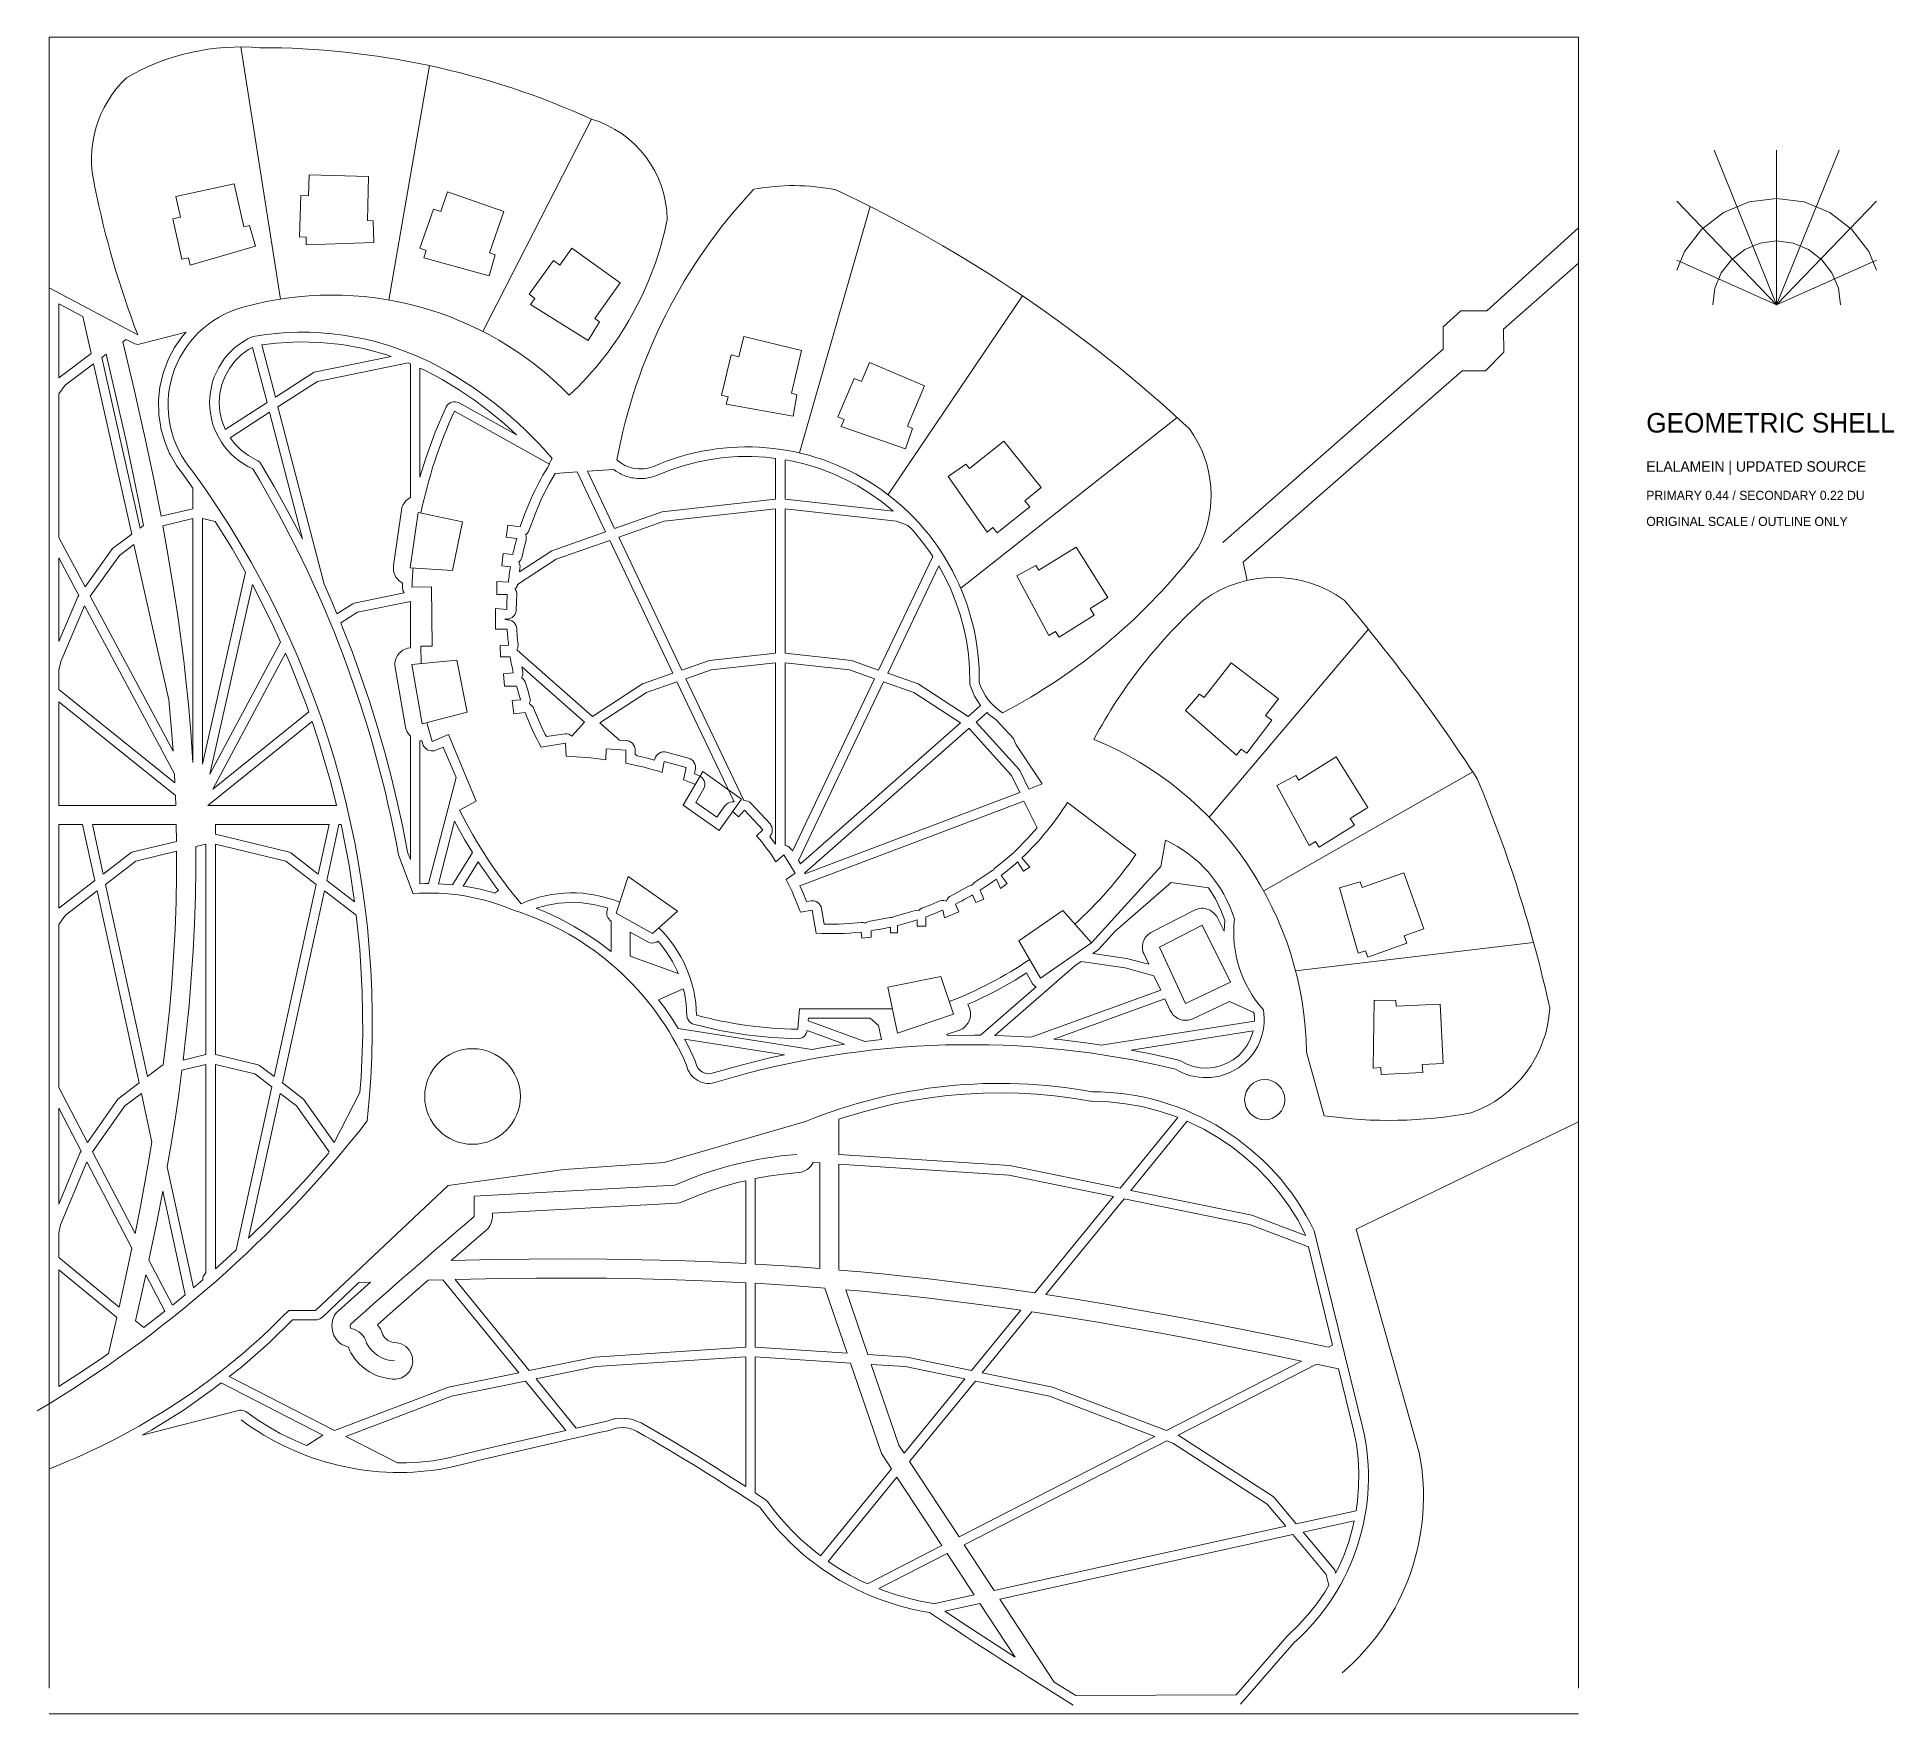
# Model space of a CAD drawing. Header units: inches. Extents: x 36 to 78.7, y 17.3 to 55.9.
import ezdxf

# ---------------------------------------------------------------- set-up
doc = ezdxf.new("R2010")
doc.units = ezdxf.units.IN
for name, color, linetype, lineweight in [('01_ORIGINAL_PLAN', 7, 'CONTINUOUS', 20), ('02_CONCEPT_CLOSED_AREAS', 7, 'CONTINUOUS', 15), ('03_CONCEPT_ICON', 7, 'CONTINUOUS', 15), ('04_TITLE', 7, 'CONTINUOUS', 15)]:
    doc.layers.add(name, color=color, linetype=linetype, lineweight=lineweight)

msp = doc.modelspace()

# ---------------------------------------------------------------- linework, layer by layer
at = {"layer": '01_ORIGINAL_PLAN'}
for p, q in [((36.248, 17.906), (36.248, 55.9)), ((36.248, 55.9), (71.442, 55.9)), ((71.442, 55.9), (71.442, 17.906)), ((71.442, 17.312), (36.248, 17.312))]:
    msp.add_line(p, q, dxfattribs=at)
for points in [[(40.658, 55.675), (41.569, 49.871)], [(45, 55.245), (44.06, 49.85)], [(48.726, 54.013), (46.225, 49.126)], [(55.143, 52), (53.51, 46.333)], [(63.257, 44.272), (68.329, 48.719), (68.329, 49.231), (68.73, 49.6), (69.33, 49.6), (71.442, 51.512), (71.442, 50.696), (69.711, 49.177), (69.725, 48.651), (69.304, 48.218), (68.761, 48.218), (63.72, 43.82), (63.817, 43.397)], [(38.284, 49.049), (36.248, 50.129)], [(55.552, 45.371), (58.647, 49.945)], [(62.206, 47.145), (57.223, 43.22)], [(47.087, 44.63), (46.802, 44.667), (46.766, 44.393), (47.006, 44.362)], [(46.916, 43.993), (46.696, 44.016), (46.666, 43.73), (46.862, 43.709)], [(45.044, 43.247), (44.595, 43.241)], [(44.807, 41.482), (44.799, 41.881), (45.061, 41.886), (45.044, 43.247)], [(46.813, 43.357), (46.546, 43.371), (46.546, 43.074), (46.789, 43.074)], [(46.775, 42.728), (46.519, 42.748), (46.519, 42.277), (46.786, 42.274)], [(46.818, 41.908), (46.625, 41.902), (46.633, 41.638), (46.856, 41.638)], [(66.604, 42.276), (62.941, 37.945)], [(46.926, 41.27), (46.702, 41.249), (46.728, 40.961), (47.002, 40.962)], [(47.096, 40.651), (46.9, 40.63)], [(46.9, 40.63), (46.939, 40.324), (47.2, 40.358)], [(46.075, 38.317), (45.433, 39.849), (45.059, 39.693)], [(49.053, 39.272), (49.062, 39.519), (49.515, 39.492), (49.513, 39.194)], [(50.35, 38.981), (50.396, 39.232), (50.902, 39.093), (50.842, 38.811)], [(51.286, 38.996), (52.178, 38.364), (51.665, 37.64), (50.837, 38.227), (51.286, 38.996)], [(69.006, 38.995), (64.196, 36.253)], [(46.075, 38.317), (45.692, 38.109)], [(52.249, 38.111), (52.108, 37.96)], [(52.249, 38.111), (52.668, 37.654), (52.525, 37.523)], [(52.968, 36.924), (53.149, 37.079), (53.413, 36.661), (53.207, 36.514)], [(58.528, 36.918), (58.67, 36.704), (58.814, 36.799), (58.632, 37.014)], [(49.567, 36.583), (50.703, 35.787), (50.129, 35.27), (49.295, 35.742), (49.567, 36.583)], [(58.043, 36.524), (58.141, 36.305), (58.295, 36.419), (58.155, 36.608)], [(56.812, 35.811), (56.853, 35.634), (57.179, 35.773), (57.105, 35.949)], [(57.496, 36.162), (57.572, 35.985), (57.754, 36.063), (57.668, 36.267)], [(53.805, 35.806), (53.533, 35.759)], [(53.805, 35.806), (53.805, 35.806)], [(56.221, 35.586), (56.221, 35.439), (56.423, 35.439), (56.423, 35.655)], [(58.564, 35.106), (59.058, 34.241), (60.235, 35.059), (59.57, 35.799), (58.564, 35.106)], [(54.929, 35.306), (54.944, 35.165), (55.16, 35.189), (55.16, 35.336)], [(55.61, 35.419), (55.608, 35.288), (55.771, 35.288), (55.771, 35.457)], [(70.407, 35.063), (64.93, 34.409)], [(53.515, 33.54), (53.473, 33.07)], [(53.515, 33.54), (55.65, 33.54)], [(65.18, 32.538), (65.591, 31.078)], [(71.442, 30.938), (66.326, 28.468)], [(46.027, 28.759), (46.027, 29.23), (50.643, 29.479)], [(66.326, 28.468), (67.775, 23.323)]]:
    msp.add_lwpolyline(points, dxfattribs=at)
for points in [[(43.572, 51.68), (43.598, 52.69), (42.23, 52.734), (42.214, 52.252), (42.035, 52.258), (42.004, 51.303), (42.163, 51.298), (42.158, 51.123), (43.721, 51.177), (43.704, 51.675)], [(40.725, 51.537), (40.502, 52.523), (39.164, 52.23), (39.268, 51.758), (39.093, 51.72), (39.298, 50.787), (39.453, 50.821), (39.491, 50.65), (40.993, 51.087), (40.853, 51.565)], [(46.381, 50.933), (46.709, 51.889), (45.415, 52.34), (45.257, 51.885), (45.088, 51.944), (44.773, 51.041), (44.923, 50.989), (44.866, 50.824), (46.374, 50.409), (46.506, 50.889)], [(48.804, 49.422), (49.389, 50.246), (48.277, 51.045), (47.995, 50.654), (47.85, 50.758), (47.292, 49.982), (47.421, 49.889), (47.319, 49.747), (48.648, 48.921), (48.911, 49.345)], [(53.327, 47.704), (53.561, 48.687), (52.231, 49.012), (52.116, 48.544), (51.942, 48.586), (51.715, 47.658), (51.87, 47.62), (51.829, 47.45), (53.37, 47.181), (53.455, 47.672)], [(55.995, 46.944), (56.387, 47.876), (55.128, 48.415), (54.938, 47.972), (54.774, 48.042), (54.397, 47.164), (54.544, 47.101), (54.475, 46.94), (55.951, 46.422), (56.116, 46.892)], [(57.426, 45.973), (58.218, 46.601), (59.075, 45.534), (58.699, 45.232), (58.811, 45.092), (58.066, 44.493), (57.966, 44.618), (57.83, 44.508), (56.934, 45.791), (57.343, 46.076)], [(45.757, 44.748), (44.738, 44.957), (44.556, 43.684), (45.524, 43.622)], [(59.019, 43.63), (59.878, 44.165), (60.608, 43.006), (60.2, 42.749), (60.296, 42.598), (59.487, 42.088), (59.402, 42.222), (59.254, 42.129), (58.511, 43.505), (58.949, 43.742)], [(45.629, 41.562), (44.593, 41.461), (44.828, 40.095), (45.865, 40.369)], [(62.827, 40.702), (63.445, 41.502), (64.534, 40.672), (64.241, 40.288), (64.384, 40.18), (63.804, 39.42), (63.677, 39.516), (63.571, 39.377), (62.394, 40.407), (62.722, 40.782)], [(65.006, 38.799), (65.865, 39.334), (66.595, 38.175), (66.187, 37.918), (66.283, 37.767), (65.474, 37.257), (65.389, 37.391), (65.242, 37.298), (64.498, 38.674), (64.936, 38.911)], [(66.464, 36.332), (67.417, 36.67), (67.882, 35.382), (67.428, 35.218), (67.489, 35.05), (66.59, 34.725), (66.536, 34.875), (66.372, 34.816), (65.94, 36.319), (66.419, 36.457)], [(61.796, 34.957), (62.78, 35.461), (63.435, 34.152), (62.399, 33.663)], [(55.549, 34.034), (56.763, 34.283), (57.058, 33.412), (55.766, 32.976)], [(67.244, 33.6), (68.254, 33.648), (68.327, 32.28), (67.845, 32.255), (67.855, 32.076), (66.9, 32.025), (66.892, 32.184), (66.717, 32.175), (66.739, 33.739), (67.237, 33.732)]]:
    msp.add_lwpolyline(points, close=True, dxfattribs=at)
for points in [[(44.283, 37.084, 0.090917), (40.931, 45.968, -0.652582), (40.931, 49.011, -0.158741), (45.004, 48.425, -0.098355), (47.824, 46.203), (47.755, 46.078)], [(47.087, 44.63, -0.062406), (47.763, 46.073), (45.572, 47.29, 0.058367), (44.801, 44.944, 0.058367)], [(50.14, 46.014, -0.546754), (57.65, 41.045, 0.171391), (58.184, 40.351, 0.171391)], [(46.916, 43.993, -0.01479), (47.006, 44.362, -0.01479)], [(44.621, 43.68, 0.010358), (44.595, 43.241)], [(46.813, 43.357, -0.013879), (46.862, 43.709)], [(60.29, 39.74, -0.089338), (62.813, 42.944, -0.322066), (66.051, 42.944, -0.030946), (69.111, 38.833, -0.044664), (70.78, 33.554, -0.301674), (68.967, 31.144, -0.082145), (65.591, 31.078)], [(46.775, 42.728, -0.013523), (46.789, 43.074, -0.013523)], [(46.818, 41.908, -0.014342), (46.786, 42.274)], [(46.926, 41.27, -0.014645), (46.856, 41.638)], [(47.096, 40.651, -0.012679), (47.002, 40.962)], [(48.142, 39.35), (48.13, 39.649), (47.57, 39.561, -0.034306), (47.2, 40.358, -0.034306)], [(44.936, 40.124, 0.010564), (45.059, 39.693, 0.010564)], [(60.29, 39.74, -0.300089), (65.18, 32.538)], [(45.692, 38.109, 0.060935), (47.109, 35.956, -0.206423), (49.375, 35.99)], [(59.849, 35.488, 0.057164), (61.253, 37.088), (59.681, 38.289, -0.064319), (58.632, 37.014, -0.064319)], [(59.998, 35.322), (60.235, 35.059), (61.831, 36.816), (61.933, 37.418, -0.214593), (63.522, 35.602, 0.212382), (64.188, 33.517, -0.642649), (62.166, 32.15, 0.132984), (51.615, 31.858, -0.471407), (50.913, 32.245)], [(46.935, 35.809, 0.119192), (44.621, 36.188), (44.283, 37.084)], [(58.528, 36.918, -0.018836), (58.155, 36.608, -0.018836)], [(58.043, 36.524, -0.017658), (57.668, 36.267, -0.017658)], [(57.496, 36.162, -0.017305), (57.105, 35.949, -0.017305)], [(54.929, 35.306, -0.040089), (53.897, 35.276), (53.805, 35.806)], [(56.221, 35.586, -0.018166), (55.771, 35.457, -0.018166)], [(56.812, 35.811, -0.016254), (56.423, 35.655, -0.016254)], [(50.274, 35.4, -0.198705), (51.143, 33.392, 0.063223), (53.473, 33.07)], [(55.61, 35.419, -0.017778), (55.16, 35.336, -0.017778)], [(56.959, 33.703, 0.056142), (58.811, 34.673)], [(53.65, 30.945, -0.14301), (60.243, 31.63, -0.286424), (65.36, 28.431), (66.481, 23.89, -0.272091), (64.9, 18.954), (63.661, 17.533)], [(53.65, 30.945), (50.4, 30.004), (48.095, 29.84), (45.427, 29.473), (42.376, 26.597), (41.758, 26.597, -0.10797), (36.248, 22.954)]]:
    msp.add_lwpolyline(points, format="xyb", dxfattribs=at)
for centre, radius in [((45.989, 31.521), 1.1), ((64.22, 31.448), 0.463)]:
    msp.add_circle(centre, radius, dxfattribs=at)
for centre, radius, start, end in [((40.658, 50.423), 5.252, 85.2142, 120.0956), ((41.139, 37.317), 18.339, 65.5622, 90.1344), ((39.813, 53.089), 2.593, 133.6015, 194.2753), ((48.026, 51.672), 2.444, 0.7167, 73.3418), ((57.911, 56.571), 21.019, 191.3089, 200.9684), ((61.436, 43.951), 12.326, 136.7478, 169.6154), ((53.373, 47.535), 4.948, 78.6004, 100.6499), ((40.939, 23.771), 31.601, 47.0054, 64.8874), ((43.034, 53.196), 7.583, 313.0815, 348.6437), ((41.312, 47.434), 2.33, 105.2161, 220.7715), ((42.751, 42.34), 7.624, 44.2289, 105.6047), ((60.387, 45.356), 2.599, 332.6099, 36.0186), ((49.852, 46.755), 0.794, 227.0981, 291.2465), ((22.064, 33.195), 21.619, 354.0583, 36.0319), ((51.961, 52.291), 13.465, 297.5281, 322.8549), ((47.898, 31.093), 8.26, 81.9573, 88.3074), ((47.898, 31.093), 8.26, 72.7279, 78.7214), ((47.898, 31.093), 8.26, 67.0855, 69.118), ((48.363, 33.974), 5.47, 46.7825, 48.644), ((48.363, 33.974), 5.47, 32.6388, 40.4465), ((48.363, 33.974), 5.47, 19.0436, 27.6609), ((44.996, 29.643), 6.464, 23.734, 72.5429), ((22.02, 47.825), 27.364, 300.648, 321.9453), ((54.073, 21.787), 8.422, 94.2501, 114.0352), ((177.596, -125.015), 202.378, 130.55026, 131.62005), ((43.293, 26.24), 0.119, 162.5746, 211.3187), ((43.119, 25.741), 0.443, 13.2811, 80.611), ((44.225, 26.196), 0.761, 207.5896, 267.5639), ((44.306, 28.951), 6.083, 233.183, 280.5392), ((83.889, -134.15), 161.762, 102.40484, 103.75801), ((49.433, 23.211), 0.689, 61.2688, 115.2094), ((27.349, -15.654), 45.391, 56.1832, 60.407), ((62.535, 22.313), 5.337, 310.4718, 10.9016), ((57.468, 25.543), 5.979, 215.6658, 260.7622), ((129.159, 128.7), 131.041, 236.3299, 238.04792)]:
    msp.add_arc(centre, radius, start, end, dxfattribs=at)
at = {"layer": '02_CONCEPT_CLOSED_AREAS'}
for points in [[(36.468, 49.763), (37.024, 49.468), (37.214, 48.619), (36.468, 48.06)], [(39.314, 49.019), (39.146, 48.78), (39.132, 48.757), (38.994, 48.497), (38.983, 48.472), (38.878, 48.193), (38.869, 48.166), (38.801, 47.877), (38.796, 47.849), (38.765, 47.557), (38.764, 47.529), (38.77, 47.238), (38.772, 47.21), (38.814, 46.922), (38.819, 46.896), (38.897, 46.615), (38.906, 46.589), (39.018, 46.32), (39.03, 46.295), (39.177, 46.04), (39.192, 46.017), (39.369, 45.783), (39.553, 45.517), (39.553, 45.048), (38.82, 44.874), (38.652, 45.726), (38.554, 46.196), (38.453, 46.667), (38.349, 47.138), (38.207, 47.764), (37.943, 48.889), (38.015, 48.943), (38.199, 48.846), (38.218, 48.839), (38.258, 48.831), (38.299, 48.83), (38.319, 48.832), (39.399, 49.114)], [(40.293, 46.882), (40.219, 47.075), (40.174, 47.278), (40.158, 47.49), (40.174, 47.701), (40.219, 47.905), (40.293, 48.098), (40.393, 48.277), (40.517, 48.441), (40.664, 48.586), (40.832, 48.71), (40.929, 48.761), (41.259, 47.491), (40.298, 46.872)], [(41.472, 48.861), (41.977, 48.888), (42.481, 48.875), (42.982, 48.823), (43.477, 48.732), (43.965, 48.602), (44.114, 48.55), (42.346, 48.187), (42.321, 48.175), (41.454, 47.616), (41.142, 48.817)], [(36.468, 47.694), (36.611, 47.893), (37.267, 48.383), (38.145, 44.459), (37.706, 44.129), (37.072, 43.253), (36.468, 44.384)], [(37.559, 48.602), (37.814, 47.51), (38.023, 46.573), (38.189, 45.793), (38.345, 45.014), (38.413, 44.659), (38.338, 44.603), (37.46, 48.528)], [(44.375, 43.23), (44.381, 43.188), (44.387, 43.168), (44.405, 43.13), (44.418, 43.111), (43.261, 42.873), (43.237, 42.862), (42.869, 42.625), (42.766, 42.873), (42.572, 43.31), (41.512, 47.392), (42.423, 47.979), (44.506, 48.406), (44.559, 48.382), (44.559, 45.303), (44.521, 45.281), (44.491, 45.258), (44.463, 45.233), (44.438, 45.205), (44.406, 45.162), (44.388, 45.129), (44.373, 45.095), (44.362, 45.059), (44.352, 45.012), (44.17, 43.739), (44.167, 43.691), (44.169, 43.637), (44.181, 43.579), (44.199, 43.528), (44.227, 43.476), (44.259, 43.432), (44.301, 43.39), (44.344, 43.357), (44.379, 43.337)], [(44.906, 48.228), (45.292, 48.019), (45.669, 47.79), (46.035, 47.544), (46.387, 47.28), (46.726, 46.999), (46.999, 46.749), (45.679, 47.482), (45.639, 47.499), (45.597, 47.508), (45.554, 47.509), (45.511, 47.501), (45.491, 47.494), (45.471, 47.485), (45.435, 47.462), (45.404, 47.432), (45.38, 47.396), (45.126, 46.808), (44.911, 46.214), (44.779, 45.771), (44.779, 48.284)], [(41.999, 44.501), (41.719, 45.033), (41.426, 45.56), (41.109, 46.097), (41.083, 46.127), (41.051, 46.153), (40.832, 46.27), (40.664, 46.393), (40.517, 46.538), (40.409, 46.681), (41.317, 47.266), (42.075, 44.35)], [(49.24, 45.948), (49.287, 45.913), (49.383, 45.856), (49.41, 45.842), (49.512, 45.8), (49.541, 45.79), (49.647, 45.762), (49.677, 45.756), (49.786, 45.743), (49.816, 45.742), (49.927, 45.744), (49.957, 45.746), (50.067, 45.764), (50.097, 45.771), (50.205, 45.804), (50.532, 45.936), (50.839, 46.038), (51.15, 46.12), (51.465, 46.182), (51.781, 46.224), (52.099, 46.247), (52.417, 46.25), (52.734, 46.233), (52.961, 46.206), (52.961, 45.266), (50.35, 44.974), (49.259, 44.59), (48.632, 45.909)], [(53.362, 46.14), (53.671, 46.065), (53.976, 45.97), (54.276, 45.856), (54.569, 45.723), (54.855, 45.571), (55.132, 45.399), (55.399, 45.211), (55.651, 45.007), (55.672, 44.988), (53.181, 45.266), (53.181, 46.173)], [(47.08, 43.675), (47.082, 43.716), (47.077, 43.758), (47.064, 43.798), (47.052, 43.82), (47.069, 43.835), (47.097, 43.868), (47.118, 43.905), (47.131, 43.946), (47.172, 44.126), (47.224, 44.326), (47.226, 44.348), (47.224, 44.392), (47.22, 44.414), (47.209, 44.447), (47.236, 44.468), (47.251, 44.483), (47.264, 44.499), (47.286, 44.536), (47.427, 44.925), (47.579, 45.279), (47.754, 45.623), (47.894, 45.861), (48.396, 45.894), (49.05, 44.517), (47.814, 44.081), (47.067, 43.594)], [(51.441, 41.556), (51.417, 41.55), (50.806, 41.335), (49.354, 44.39), (50.4, 44.759), (52.961, 45.045), (52.961, 41.726)], [(56.11, 44.559), (56.316, 44.315), (56.506, 44.06), (56.578, 43.95), (55.335, 41.335), (54.713, 41.554), (53.181, 41.726), (53.181, 45.045), (55.742, 44.759), (56.007, 44.665)], [(39.553, 39.204), (39.504, 39.911), (39.45, 40.541), (39.385, 41.17), (39.349, 41.484), (39.29, 41.955), (39.204, 42.584), (39.109, 43.213), (38.979, 43.998), (38.861, 44.657), (39.553, 44.822)], [(40.455, 44.135), (40.762, 43.591), (39.773, 39.169), (39.773, 44.822), (40.069, 44.752)], [(38.997, 40.648), (39.053, 40.032), (39.096, 39.469), (37.188, 43.037), (37.864, 43.974), (38.197, 44.223)], [(46.993, 43.229), (47.014, 43.267), (47.027, 43.306), (47.912, 43.883), (49.145, 44.317), (50.598, 41.262), (49.897, 41.015), (48.749, 40.266), (47.008, 41.798), (47.023, 41.827), (47.03, 41.848), (47.035, 41.868), (47.038, 41.911), (47.019, 42.11), (47.006, 42.289), (46.998, 42.332), (46.991, 42.353), (46.972, 42.392), (46.945, 42.427), (46.911, 42.455), (46.893, 42.467), (46.853, 42.484), (46.831, 42.49), (46.788, 42.494), (46.739, 42.495), (46.739, 42.51), (46.779, 42.508), (46.821, 42.513), (46.861, 42.525), (46.898, 42.545), (46.915, 42.558), (46.945, 42.588), (46.968, 42.623), (46.985, 42.662), (46.994, 42.703), (46.995, 42.724), (46.999, 42.893), (47.008, 43.083), (47.007, 43.104), (46.997, 43.145), (46.98, 43.183), (46.968, 43.201)], [(36.468, 43.917), (36.929, 43.054), (36.905, 43.016), (36.468, 41.988)], [(56.837, 43.518), (56.977, 43.232), (57.099, 42.939), (57.202, 42.638), (57.287, 42.33), (57.353, 42.016), (57.399, 41.698), (57.425, 41.375), (57.431, 41.042), (57.435, 41), (57.448, 40.96), (57.543, 40.737), (57.682, 40.521), (57.393, 40.266), (56.244, 41.015), (55.544, 41.262), (56.717, 43.73)], [(40.924, 43.305), (41.379, 42.406), (41.572, 41.977), (39.947, 38.937)], [(36.468, 41.332), (36.514, 41.533), (37.058, 42.814), (39.128, 38.943), (39.138, 38.737), (36.468, 40.885)], [(44.559, 41.849), (44.491, 41.837), (44.455, 41.826), (44.42, 41.811), (44.387, 41.792), (44.356, 41.771), (44.328, 41.747), (44.301, 41.72), (44.265, 41.673), (44.246, 41.64), (44.231, 41.606), (44.218, 41.57), (44.21, 41.534), (44.204, 41.497), (44.203, 41.459), (44.208, 41.394), (44.446, 40.019), (44.46, 39.966), (44.484, 39.912), (44.513, 39.866), (44.537, 39.836), (44.559, 39.813), (44.559, 36.976), (44.496, 37.144), (44.385, 37.718), (44.258, 38.302), (44.117, 38.887), (43.963, 39.469), (43.796, 40.046), (43.616, 40.62), (43.422, 41.194), (43.216, 41.759), (42.999, 42.314), (42.955, 42.419), (43.339, 42.665), (44.559, 42.915)], [(41.78, 41.515), (42.138, 40.607), (42.22, 40.371), (40.015, 38.597), (41.686, 41.723)], [(52.961, 37.325), (52.827, 37.502), (52.845, 37.524), (52.867, 37.561), (52.882, 37.601), (52.888, 37.644), (52.885, 37.687), (52.875, 37.729), (52.856, 37.768), (52.844, 37.786), (52.396, 38.274), (52.362, 38.3), (52.324, 38.318), (52.283, 38.328), (52.235, 38.33), (50.901, 41.136), (51.478, 41.339), (52.961, 41.504)], [(53.335, 37.197), (53.308, 37.231), (53.274, 37.26), (53.235, 37.281), (53.214, 37.289), (53.181, 37.296), (53.181, 41.504), (54.664, 41.339), (55.24, 41.136), (53.353, 37.167)], [(48.272, 39.816), (48.243, 39.837), (48.203, 39.856), (48.161, 39.866), (48.117, 39.868), (47.691, 39.802), (47.664, 39.855), (47.571, 40.046), (47.485, 40.24), (47.395, 40.46), (47.383, 40.479), (47.355, 40.514), (47.321, 40.542), (47.294, 40.556), (47.307, 40.59), (47.315, 40.632), (47.314, 40.676), (47.311, 40.697), (47.258, 40.869), (47.214, 41.021), (47.198, 41.062), (47.174, 41.099), (47.143, 41.131), (47.112, 41.152), (47.13, 41.187), (47.137, 41.207), (47.145, 41.25), (47.145, 41.294), (47.122, 41.405), (48.563, 40.137)], [(52.006, 38.298), (51.962, 38.3), (51.92, 38.293), (51.879, 38.277), (51.86, 38.267), (51.826, 38.24), (51.797, 38.207), (51.613, 37.947), (51.128, 38.29), (51.314, 38.61), (51.328, 38.652), (51.334, 38.696), (51.333, 38.718), (51.326, 38.761), (51.319, 38.782), (51.299, 38.821), (51.271, 38.856), (51.255, 38.871), (51.219, 38.895), (51.096, 38.947), (51.12, 39.07), (51.122, 39.092), (51.117, 39.136), (51.104, 39.178), (51.083, 39.217), (51.055, 39.251), (51.038, 39.266), (51.001, 39.289), (50.96, 39.305), (50.454, 39.444), (50.412, 39.451), (50.369, 39.45), (50.327, 39.441), (50.288, 39.424), (50.253, 39.399), (50.223, 39.368), (50.2, 39.332), (50.184, 39.292), (50.177, 39.261), (49.986, 39.312), (49.775, 39.363), (49.734, 39.399), (49.734, 39.513), (49.725, 39.556), (49.718, 39.577), (49.696, 39.616), (49.668, 39.65), (49.633, 39.677), (49.593, 39.697), (49.572, 39.704), (49.528, 39.711), (49.369, 39.721), (48.92, 40.116), (49.995, 40.817), (50.693, 41.062)], [(53.493, 36.948), (55.449, 41.062), (56.146, 40.817), (57.221, 40.116), (53.539, 36.875)], [(36.468, 40.602), (39.151, 38.445), (39.159, 38.22), (36.468, 38.22)], [(57.829, 40.358), (57.873, 40.315), (58.036, 40.188), (58.437, 39.762), (58.466, 39.682), (58.5, 39.613), (58.529, 39.565), (59.096, 38.714), (58.788, 38.597), (58.582, 39.02), (58.565, 39.046), (57.579, 40.137)], [(42.455, 39.685), (42.729, 38.75), (42.859, 38.22), (39.896, 38.22), (42.296, 40.149)], [(53.633, 36.647), (53.633, 36.665), (57.413, 39.991), (57.418, 39.988), (58.391, 38.91), (58.581, 38.519)], [(44.779, 39.709), (44.825, 39.706), (44.856, 39.609), (44.876, 39.57), (44.904, 39.537), (44.937, 39.51), (44.956, 39.499), (44.996, 39.482), (45.038, 39.474), (45.06, 39.473), (45.103, 39.477), (45.144, 39.49), (45.315, 39.562), (45.61, 38.858), (44.977, 36.421), (44.908, 36.421), (44.779, 36.415)], [(58.764, 37.458), (58.477, 37.17), (58.462, 37.153), (58.439, 37.12), (58.418, 37.109), (58.383, 37.083), (58.204, 36.929), (58.019, 36.781), (57.989, 36.752), (57.974, 36.732), (57.952, 36.724), (57.914, 36.702), (57.734, 36.574), (57.548, 36.452), (57.514, 36.424), (57.499, 36.408), (57.48, 36.381), (57.447, 36.376), (57.406, 36.362), (57.197, 36.245), (56.985, 36.134), (56.967, 36.121), (56.936, 36.09), (56.911, 36.054), (56.895, 36.015), (56.871, 36.023), (56.829, 36.031), (56.787, 36.03), (56.745, 36.021), (56.537, 35.934), (56.326, 35.853), (56.288, 35.829), (56.259, 35.802), (56.218, 35.806), (56.197, 35.804), (56.154, 35.795), (55.936, 35.729), (55.716, 35.67), (55.674, 35.654), (55.644, 35.636), (55.609, 35.639), (55.565, 35.634), (55.346, 35.59), (55.104, 35.549), (55.062, 35.534), (55.043, 35.523), (55.02, 35.506), (54.993, 35.517), (54.972, 35.522), (54.93, 35.526), (54.656, 35.503), (54.407, 35.49), (54.158, 35.488), (54.083, 35.49), (54.022, 35.844), (54.01, 35.885), (53.991, 35.924), (53.965, 35.958), (53.932, 35.986), (53.894, 36.007), (53.853, 36.021), (53.832, 36.025), (53.789, 36.026), (53.676, 36.007), (53.588, 36.226), (53.523, 36.37), (58.678, 38.32), (58.979, 37.702)], [(37.015, 37.78), (37.297, 36.491), (36.468, 35.856), (36.468, 37.78)], [(39.171, 37.78), (39.178, 37.391), (38.15, 37.14), (38.124, 37.125), (37.49, 36.639), (37.24, 37.78)], [(42.689, 37.78), (42.44, 36.639), (41.806, 37.125), (41.779, 37.14), (40.075, 37.556), (40.075, 37.78)], [(43.149, 36.847), (43.276, 35.998), (42.633, 36.491), (42.914, 37.78), (42.966, 37.78)], [(45.802, 37.435), (45.988, 37.132), (45.53, 36.394), (45.203, 36.417), (45.577, 37.857)], [(39.33, 32.358), (39.402, 32.988), (39.464, 33.617), (39.516, 34.247), (39.558, 34.875), (39.589, 35.505), (39.61, 36.134), (39.619, 36.763), (39.619, 37.272), (39.855, 37.33), (39.855, 32.486)], [(41.422, 31.978), (41.083, 32.236), (41.055, 32.247), (40.075, 32.486), (40.075, 37.33), (41.69, 36.936), (42.388, 36.402)], [(39.18, 37.165), (39.178, 36.611), (39.166, 35.989), (39.143, 35.367), (39.11, 34.745), (39.066, 34.123), (39.012, 33.501), (38.948, 32.879), (38.873, 32.247), (38.846, 32.236), (38.833, 32.228), (38.508, 31.978), (37.541, 36.402), (38.239, 36.936)], [(46.147, 36.874), (46.526, 36.335), (46.585, 36.259), (46.498, 36.199), (46.431, 36.22), (46.132, 36.296), (45.843, 36.352), (45.77, 36.362), (46.117, 36.923)], [(60.36, 34.878), (60.398, 34.911), (60.776, 35.327), (62.066, 36.446), (62.924, 36.322), (63.085, 36.068), (63.212, 35.81), (63.299, 35.569), (63.286, 35.322), (63.116, 35.66), (63.081, 35.709), (63.043, 35.749), (63.013, 35.774), (62.962, 35.806), (62.927, 35.822), (62.891, 35.835), (62.854, 35.844), (62.799, 35.851), (62.76, 35.851), (62.722, 35.847), (62.663, 35.834), (62.602, 35.809), (61.595, 35.291), (61.564, 35.271), (61.519, 35.232), (61.484, 35.192), (61.463, 35.161), (61.437, 35.109), (61.424, 35.074), (61.414, 35.038), (61.407, 34.985), (61.406, 34.947), (61.409, 34.91), (61.415, 34.873), (61.425, 34.837), (61.442, 34.793), (61.55, 34.562), (61.042, 34.698), (60.264, 34.811)], [(36.468, 35.481), (36.618, 35.694), (37.348, 36.254), (38.315, 31.831), (37.829, 31.457), (37.128, 30.464), (36.468, 31.729)], [(43.394, 34.91), (43.45, 33.932), (43.462, 32.95), (43.428, 31.966), (43.399, 31.609), (42.801, 30.464), (42.1, 31.457), (41.614, 31.831), (42.581, 36.254), (43.313, 35.692)], [(47.975, 35.969), (48.242, 35.987), (48.509, 35.977), (48.774, 35.941), (49.035, 35.877), (49.1, 35.854), (49.086, 35.809), (49.076, 35.767), (49.076, 35.724), (49.083, 35.682), (49.099, 35.642), (49.122, 35.606), (49.151, 35.575), (49.18, 35.554), (49.18, 34.855), (48.901, 35.067), (48.618, 35.26), (48.315, 35.444), (47.991, 35.618), (47.679, 35.764), (47.457, 35.855), (47.711, 35.925)], [(50.456, 34.845), (50.592, 34.626), (50.706, 34.395), (50.723, 34.348), (49.62, 34.749), (49.62, 35.305), (50.021, 35.079), (50.059, 35.062), (50.08, 35.056), (50.122, 35.05), (50.164, 35.053), (50.204, 35.063), (50.224, 35.072), (50.26, 35.093), (50.299, 35.051)], [(59.999, 34.627), (61.004, 34.481), (61.671, 34.301), (61.828, 33.965), (58.848, 32.883), (58.214, 32.918), (58.006, 32.923), (59.852, 34.525)], [(57.193, 33.047), (57.228, 33.062), (57.261, 33.08), (57.293, 33.102), (57.334, 33.138), (57.36, 33.166), (57.394, 33.215), (57.412, 33.249), (57.426, 33.285), (57.437, 33.322), (57.446, 33.376), (57.448, 33.414), (57.446, 33.452), (57.44, 33.49), (57.43, 33.527), (57.39, 33.646), (57.539, 33.709), (58.02, 33.944), (58.477, 34.2), (58.735, 34.364), (58.879, 34.114), (58.892, 34.097), (58.923, 34.068), (58.962, 34.044), (57.679, 32.93), (57.534, 32.933), (56.913, 32.926), (56.913, 32.952)], [(50.863, 33.905), (50.906, 33.649), (50.924, 33.378), (50.931, 33.335), (50.937, 33.315), (50.956, 33.276), (50.982, 33.242), (51.015, 33.214), (51.052, 33.192), (51.072, 33.184), (51.68, 33.04), (52.275, 32.939), (52.875, 32.875), (53.464, 32.85), (53.506, 32.852), (53.546, 32.862), (53.584, 32.88), (53.618, 32.904), (53.633, 32.919), (53.647, 32.935), (53.669, 32.97), (53.685, 33.009), (53.69, 33.037), (54.546, 32.726), (54.182, 32.673), (53.795, 32.604), (50.723, 33.084), (50.601, 33.284), (50.406, 33.567), (50.272, 33.742), (50.838, 34.001)], [(62.045, 33.499), (62.078, 33.442), (62.116, 33.395), (62.156, 33.358), (62.188, 33.336), (62.221, 33.316), (62.276, 33.293), (62.33, 33.28), (62.368, 33.275), (62.406, 33.274), (62.466, 33.279), (62.519, 33.293), (62.565, 33.311), (63.408, 33.708), (63.952, 33.459), (63.975, 33.431), (63.985, 33.319), (63.982, 33.256), (60.455, 32.705), (60.22, 32.741), (59.557, 32.822), (59.369, 32.838), (61.921, 33.765)], [(53.717, 33.32), (55.141, 33.32), (55.331, 33.155), (55.384, 32.898), (55.404, 32.831), (55.019, 32.788), (53.711, 33.263)], [(63.947, 33.003), (63.895, 32.854), (63.823, 32.713), (63.731, 32.584), (63.621, 32.467), (63.493, 32.367), (63.351, 32.285), (63.202, 32.226), (63.048, 32.189), (62.891, 32.174), (62.733, 32.182), (62.577, 32.211), (62.425, 32.263), (62.266, 32.345), (62.232, 32.359), (62.214, 32.364), (61.559, 32.511), (61.143, 32.59), (63.952, 33.028)], [(52.864, 32.416), (52.2, 32.252), (51.469, 32.046), (51.404, 32.043), (51.34, 32.055), (51.279, 32.08), (51.225, 32.118), (51.182, 32.166), (51.15, 32.222), (51.123, 32.309), (51.112, 32.339), (50.963, 32.654), (50.863, 32.839), (53.165, 32.48)], [(39.837, 27.448), (39.819, 27.425), (39.804, 27.401), (39.793, 27.374), (39.785, 27.346), (39.78, 27.3), (39.569, 27.119), (38.962, 29.901), (39.059, 30.473), (39.158, 31.101), (39.227, 31.573), (39.301, 32.125), (39.855, 32.26), (39.855, 27.465)], [(40.402, 27.853), (40.075, 27.558), (40.075, 32.26), (40.981, 32.039), (41.37, 31.741), (40.551, 27.993)], [(36.468, 31.254), (36.986, 30.262), (36.967, 30.236), (36.955, 30.214), (36.468, 29.04)], [(38.612, 30.469), (38.518, 29.921), (38.434, 29.454), (38.345, 28.986), (38.222, 28.369), (37.243, 30.245), (37.989, 31.304), (38.367, 31.593)], [(42.592, 30.116), (42.175, 29.643), (41.747, 29.18), (41.309, 28.727), (40.834, 28.26), (41.563, 31.593), (41.941, 31.304), (42.687, 30.245), (42.665, 30.203)], [(54.904, 31.148), (55.302, 31.255), (55.703, 31.348), (56.107, 31.426), (56.512, 31.491), (56.92, 31.54), (57.329, 31.575), (57.74, 31.596), (58.151, 31.602), (58.562, 31.594), (58.973, 31.571), (59.384, 31.533), (59.794, 31.481), (60.207, 31.413), (60.235, 31.41), (60.633, 31.396), (61.017, 31.355), (61.395, 31.287), (61.765, 31.193), (62.126, 31.075), (62.222, 31.036), (60.895, 29.409), (58.352, 29.93), (54.42, 30.186), (54.42, 30.995), (54.51, 31.027)], [(62.477, 30.932), (62.816, 30.766), (63.143, 30.577), (63.456, 30.366), (63.754, 30.133), (64.036, 29.88), (64.301, 29.608), (64.547, 29.316), (64.773, 29.006), (64.979, 28.679), (65.153, 28.351), (65.161, 28.318), (63.922, 28.788), (61.138, 29.359), (62.435, 30.949)], [(38.152, 28.029), (37.989, 27.271), (37.856, 26.674), (36.468, 27.816), (36.468, 28.382), (36.509, 28.564), (37.112, 30.019)], [(52.793, 29.686), (53.135, 29.734), (53.489, 29.768), (53.559, 29.781), (53.598, 29.793), (53.636, 29.81), (53.69, 29.842), (53.722, 29.867), (53.752, 29.896), (53.779, 29.927), (53.803, 29.961), (53.827, 30.004), (53.98, 29.994), (53.98, 27.563), (53.3, 27.613), (52.495, 27.664), (52.495, 29.631)], [(58.93, 26.999), (58.176, 27.107), (57.688, 27.173), (57.038, 27.256), (56.551, 27.314), (55.901, 27.386), (55.413, 27.436), (54.925, 27.483), (54.423, 27.527), (54.42, 27.537), (54.42, 29.966), (58.33, 29.711), (60.738, 29.217)], [(46.301, 28.441), (46.338, 28.477), (46.37, 28.517), (46.397, 28.56), (46.419, 28.609), (46.434, 28.657), (46.444, 28.707), (46.447, 28.748), (46.447, 28.832), (50.697, 29.062), (50.751, 29.073), (50.795, 29.088), (51.133, 29.229), (51.457, 29.349), (51.785, 29.455), (52.118, 29.546), (52.275, 29.582), (52.275, 27.676), (51.512, 27.713), (50.7, 27.743), (49.888, 27.765), (49.075, 27.778), (48.263, 27.783), (47.289, 27.779), (46.476, 27.769), (45.495, 27.747)], [(39.085, 26.718), (38.543, 27.754), (38.715, 28.588), (38.86, 29.338), (39.379, 26.959)], [(65.783, 25.797), (65.689, 25.749), (64.67, 25.963), (63.859, 26.128), (63.047, 26.289), (62.236, 26.443), (61.424, 26.591), (60.612, 26.732), (59.962, 26.839), (59.183, 26.961), (60.981, 29.167), (63.869, 28.574), (65.225, 28.059)], [(37.801, 26.434), (37.608, 25.605), (37.452, 25.494), (36.929, 25.142), (36.468, 24.846), (36.468, 27.531)], [(38.91, 26.577), (38.428, 26.202), (38.236, 26.361), (38.349, 26.863), (38.471, 27.417)], [(40.67, 25.294), (41.305, 25.849), (41.847, 26.377), (42.376, 26.377), (42.417, 26.381), (42.457, 26.392), (42.476, 26.401), (42.511, 26.423), (42.527, 26.437), (43.375, 27.236), (43.643, 27.246), (42.901, 26.591), (42.864, 26.554), (42.838, 26.521), (42.806, 26.47), (42.787, 26.427), (42.77, 26.372), (42.757, 26.301), (42.754, 26.244), (42.756, 26.187), (42.765, 26.131), (42.78, 26.075), (42.8, 26.023), (42.825, 25.973), (42.855, 25.926), (42.881, 25.895), (42.931, 25.848), (42.984, 25.813), (43.038, 25.787), (43.131, 25.755), (43.167, 25.67), (43.191, 25.624), (43.252, 25.526), (43.276, 25.493), (43.338, 25.415), (43.376, 25.375), (43.458, 25.297), (43.489, 25.272), (43.58, 25.206), (43.615, 25.185), (43.701, 25.137), (43.75, 25.114), (43.842, 25.078), (43.881, 25.066), (44.006, 25.035), (44.046, 25.028), (44.147, 25.017), (44.218, 25.016), (44.259, 25.02), (44.299, 25.029), (44.359, 25.049), (44.396, 25.068), (44.431, 25.089), (44.463, 25.114), (44.494, 25.143), (44.521, 25.174), (44.545, 25.207), (44.565, 25.243), (44.582, 25.28), (44.601, 25.338), (44.608, 25.379), (44.612, 25.42), (44.611, 25.461), (44.607, 25.502), (44.598, 25.542), (44.586, 25.581), (44.569, 25.619), (44.538, 25.673), (44.5, 25.721), (44.454, 25.763), (44.403, 25.798), (44.347, 25.825), (44.289, 25.843), (44.248, 25.851), (44.165, 25.86), (44.122, 25.871), (44.081, 25.887), (44.042, 25.908), (44.006, 25.934), (43.974, 25.965), (43.946, 25.999), (43.927, 26.032), (43.891, 26.12), (43.869, 26.167), (43.847, 26.202), (43.8, 26.264), (44.164, 26.586), (44.971, 27.292), (45.309, 27.302), (47.052, 25.164), (45.436, 24.831), (42.813, 23.834), (40.392, 25.076)], [(45.586, 27.309), (46.646, 27.331), (47.454, 27.341), (48.262, 27.343), (49.07, 27.338), (49.878, 27.325), (50.686, 27.304), (51.493, 27.273), (52.275, 27.235), (52.275, 25.749), (48.801, 25.522), (47.295, 25.214)], [(52.495, 27.223), (53.431, 27.163), (54.1, 27.113), (54.613, 25.611), (52.495, 25.749)], [(54.579, 27.072), (55.046, 27.03), (55.531, 26.982), (56.015, 26.931), (56.5, 26.877), (56.984, 26.819), (57.469, 26.758), (58.115, 26.672), (58.606, 26.602), (57.474, 25.214), (55.983, 25.52), (55.088, 25.58)], [(58.859, 26.565), (59.569, 26.457), (60.377, 26.325), (61.024, 26.215), (61.832, 26.07), (62.64, 25.919), (63.449, 25.761), (64.258, 25.599), (65.068, 25.431), (61.956, 23.834), (59.333, 24.831), (57.717, 25.164)], [(52.032, 22.7), (51.321, 23.149), (50.598, 23.586), (49.87, 24.008), (49.847, 24.02), (49.671, 24.089), (49.646, 24.094), (49.461, 24.12), (49.275, 24.105), (49.249, 24.102), (49.081, 24.047), (48.376, 23.89), (47.452, 25.022), (48.823, 25.303), (52.275, 25.528), (52.275, 22.541)], [(55.392, 23.329), (55.402, 23.303), (55.416, 23.279), (55.63, 22.954), (53.995, 20.95), (53.751, 21.145), (53.54, 21.332), (53.338, 21.53), (53.145, 21.739), (52.962, 21.957), (52.77, 22.209), (52.731, 22.241), (52.495, 22.397), (52.495, 25.528), (54.69, 25.385)], [(55.799, 23.497), (55.165, 25.354), (55.946, 25.303), (57.317, 25.022), (55.921, 23.311)], [(66.328, 23.516), (66.367, 23.19), (66.385, 22.864), (66.38, 22.539), (66.354, 22.217), (66.321, 21.987), (64.946, 21.684), (64.436, 22.294), (64.411, 22.316), (62.227, 23.726), (65.41, 25.359), (65.918, 25.25), (66.266, 23.843)], [(38.611, 23.852), (39.326, 24.297), (40.006, 24.774), (40.201, 24.927), (42.542, 23.726), (42.176, 23.489), (42.112, 23.513), (41.835, 23.633), (41.564, 23.768), (41.3, 23.917), (41.042, 24.08), (40.769, 24.272), (40.731, 24.289), (40.711, 24.295), (40.669, 24.301), (40.626, 24.298), (40.606, 24.294), (38.385, 23.727)], [(47.227, 23.628), (46.296, 23.409), (45.375, 23.186), (45.075, 23.138), (44.772, 23.106), (44.469, 23.09), (44.265, 23.089), (43.076, 23.699), (45.506, 24.623), (47.209, 24.972), (48.136, 23.836)], [(56.048, 23.118), (57.56, 24.972), (59.263, 24.623), (61.693, 23.699), (57.184, 21.387)], [(57.306, 21.202), (61.969, 23.594), (62.105, 23.542), (64.278, 22.14), (64.704, 21.631), (57.995, 20.151)], [(56.791, 21.185), (55.077, 20.306), (54.927, 20.375), (54.677, 20.506), (54.435, 20.648), (54.174, 20.821), (55.756, 22.761)], [(65.603, 20.112), (65.418, 19.845), (65.214, 19.59), (64.992, 19.347), (64.734, 19.099), (63.561, 17.752), (59.873, 17.733), (59.377, 18.045), (58.124, 19.954), (64.863, 21.44), (65.632, 20.521), (65.698, 20.271)], [(66.24, 21.583), (66.152, 21.274), (66.044, 20.971), (65.916, 20.676), (65.852, 20.55), (65.833, 20.616), (65.816, 20.643), (65.105, 21.494), (66.276, 21.752)], [(57.535, 20.05), (56.597, 19.843), (56.57, 19.853), (56.549, 19.858), (56.262, 19.912), (55.985, 19.979), (55.712, 20.059), (55.445, 20.152), (55.34, 20.194), (56.912, 21)], [(58.474, 18.62), (57.448, 19.284), (56.857, 19.675), (57.665, 19.853)]]:
    msp.add_lwpolyline(points, close=True, dxfattribs=at)
at = {"layer": '03_CONCEPT_ICON'}
for points in [[(76, 49.74), (74.562, 53.3)], [(76, 49.74), (77.438, 53.3)], [(76, 49.74), (76, 53.3)], [(78.3, 50.535), (78.122, 50.965), (77.732, 51.472), (77.225, 51.862), (76.634, 52.107), (76, 52.19), (75.366, 52.107), (74.775, 51.862), (74.268, 51.472), (73.878, 50.965), (73.7, 50.535)], [(76, 49.74), (73.7, 52.122)], [(76, 49.74), (78.3, 52.122)], [(77.47, 49.74), (77.42, 50.12), (77.273, 50.475), (77.039, 50.779), (76.735, 51.013), (76.38, 51.16), (76, 51.21), (75.62, 51.16), (75.265, 51.013), (74.961, 50.779), (74.727, 50.475), (74.58, 50.12), (74.53, 49.74)], [(76, 49.74), (73.7, 50.764)], [(76, 49.74), (78.3, 50.764)]]:
    msp.add_lwpolyline(points, dxfattribs=at)

# ---------------------------------------------------------------- texts
at = {"layer": '04_TITLE'}
for s, height, p in [('GEOMETRIC SHELL', 0.45, (73, 46.8)), ('ELALAMEIN | UPDATED SOURCE', 0.24, (73, 45.9)), ('PRIMARY 0.44 / SECONDARY 0.22 DU', 0.21, (73, 45.25)), ('ORIGINAL SCALE / OUTLINE ONLY', 0.21, (73, 44.65))]:
    msp.add_text(s, height=height, dxfattribs=at).set_placement(p)

doc.saveas('drawing.dxf')
